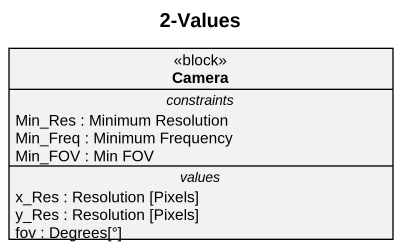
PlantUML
@startuml
title 2-Values
hide circle
hide empty members
class Camera <<block>> {
  -- constraints --
  Min_Res : Minimum Resolution
  Min_Freq : Minimum Frequency
  Min_FOV : Min FOV
  -- values --
  x_Res : Resolution [Pixels]
  y_Res : Resolution [Pixels]
  fov : Degrees[°]
}
@enduml
